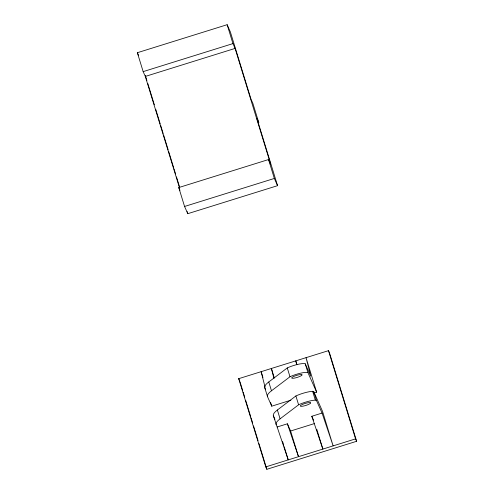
<?xml version="1.0" encoding="UTF-8"?>
<svg xmlns="http://www.w3.org/2000/svg" width="494" height="494" viewBox="0 0 494 494"><rect width="100%" height="100%" fill="white"/><g stroke="black" fill="none" stroke-linecap="round" stroke-linejoin="round"><path stroke-width="0.74" d="M290.873 400.202L271.737 406.173L267.538 396.738L264.833 387.92A47.239 9.195 -17.1 0 1 268.767 381.967L287.28 367.931A11.658 2.266 -17.1 0 1 305.218 363.794L310.707 376.125L306.039 357.662L316.629 392.162L313.69 393.082M267.538 396.738A47.239 9.195 -17.1 0 1 271.478 390.791L289.99 376.755A11.658 2.266 -17.1 0 1 307.929 372.612L316.629 392.162M284.173 446.681L288.23 459.889L273.441 415.96A47.239 9.195 -17.1 0 1 277.381 410.008L295.887 395.972A12.541 2.439 -17.1 0 1 312.616 391.297A11.757 2.291 -17.1 0 1 313.826 391.835L322.533 411.379L333.123 445.878L322.063 413.07L316.537 400.653L313.826 391.835M276.146 424.778A47.239 9.195 -17.1 0 1 280.086 418.832L298.598 404.796A12.541 2.439 -17.1 0 1 315.326 400.115A11.757 2.291 -17.1 0 1 316.537 400.653M179.322 187.238L145.304 76.434L143.161 71.624L137.357 52.716L227.147 24.7L230.358 31.919L251.008 99.183L252.86 103.345L258.763 122.561A17.765 3.458 -17.1 0 1 258.504 123.296M143.161 71.624L232.946 43.602L235.088 48.418L270.687 164.36L268.545 159.55L178.76 187.566L184.565 206.467L187.776 213.686L277.56 185.67L256.911 118.406L258.763 122.561M145.304 76.434L235.088 48.418M184.565 206.467L274.349 178.451L277.56 185.67M238.701 378.676L328.485 350.66L329.554 353.062L356.643 441.284L266.853 469.3L265.784 466.892L238.701 378.676L239.769 381.084M277.134 426.995L287.397 423.79L290.608 431.009L298.493 456.691L287.397 423.79M316.778 429.274L322.86 449.083L311.807 416.275L322.063 413.07M290.608 431.009L314.264 423.63M265.784 466.892L355.569 438.876L356.643 441.284M311.807 416.275L313.536 420.166M137.357 52.716L138.53 55.34M178.76 187.566L179.983 190.314M264.833 387.92L265.568 389.581M273.441 415.96L274.942 419.326M328.485 350.66L355.569 438.876M227.147 24.7L232.946 43.602M268.545 159.55L274.349 178.451M305.218 363.794L307.929 372.612M312.616 391.297L315.326 400.115M296.906 364.535L295.776 360.867L296.715 364.553M287.28 367.931L289.99 376.755M295.887 395.972L298.598 404.796M274.337 378.009L271.41 368.468L273.837 378.071M268.767 381.967L271.478 390.791M277.381 410.008L280.086 418.832M262.95 377.54L261.147 371.673L265.068 387.179M270.607 402.493L271.737 406.173M282.599 441.55L283.723 445.218M239.998 381.819L242.708 390.637M243.159 392.106L244.734 397.256M245.642 400.196L250.606 416.368M251.057 417.838L252.638 422.988M253.539 425.927L258.053 440.629M258.955 443.569L266.853 469.3M145.316 75.384L146.897 80.534M147.799 83.474L154.35 104.808M155.703 109.223L160.223 123.938M160.674 125.408L163.156 133.504M163.613 134.973L168.127 149.688M168.578 151.158L173.548 167.343M173.999 168.812L175.58 173.962M176.482 176.908L179.643 187.201M187.096 211.481L187.776 213.686M310.59 402.906L310.374 402.69A5.378 1.044 -17.1 0 0 304.607 403.629A5.378 1.044 -17.1 0 0 300.303 406.012L300.519 406.229A5.378 1.044 -17.1 0 0 306.286 405.29A5.378 1.044 -17.1 0 0 310.59 402.906M301.988 374.921L301.834 374.68A5.378 1.044 -17.1 0 0 296.252 375.508A5.378 1.044 -17.1 0 0 291.688 377.916L291.843 378.151A5.378 1.044 -17.1 0 0 297.425 377.33A5.378 1.044 -17.1 0 0 301.988 374.921"/></g></svg>
